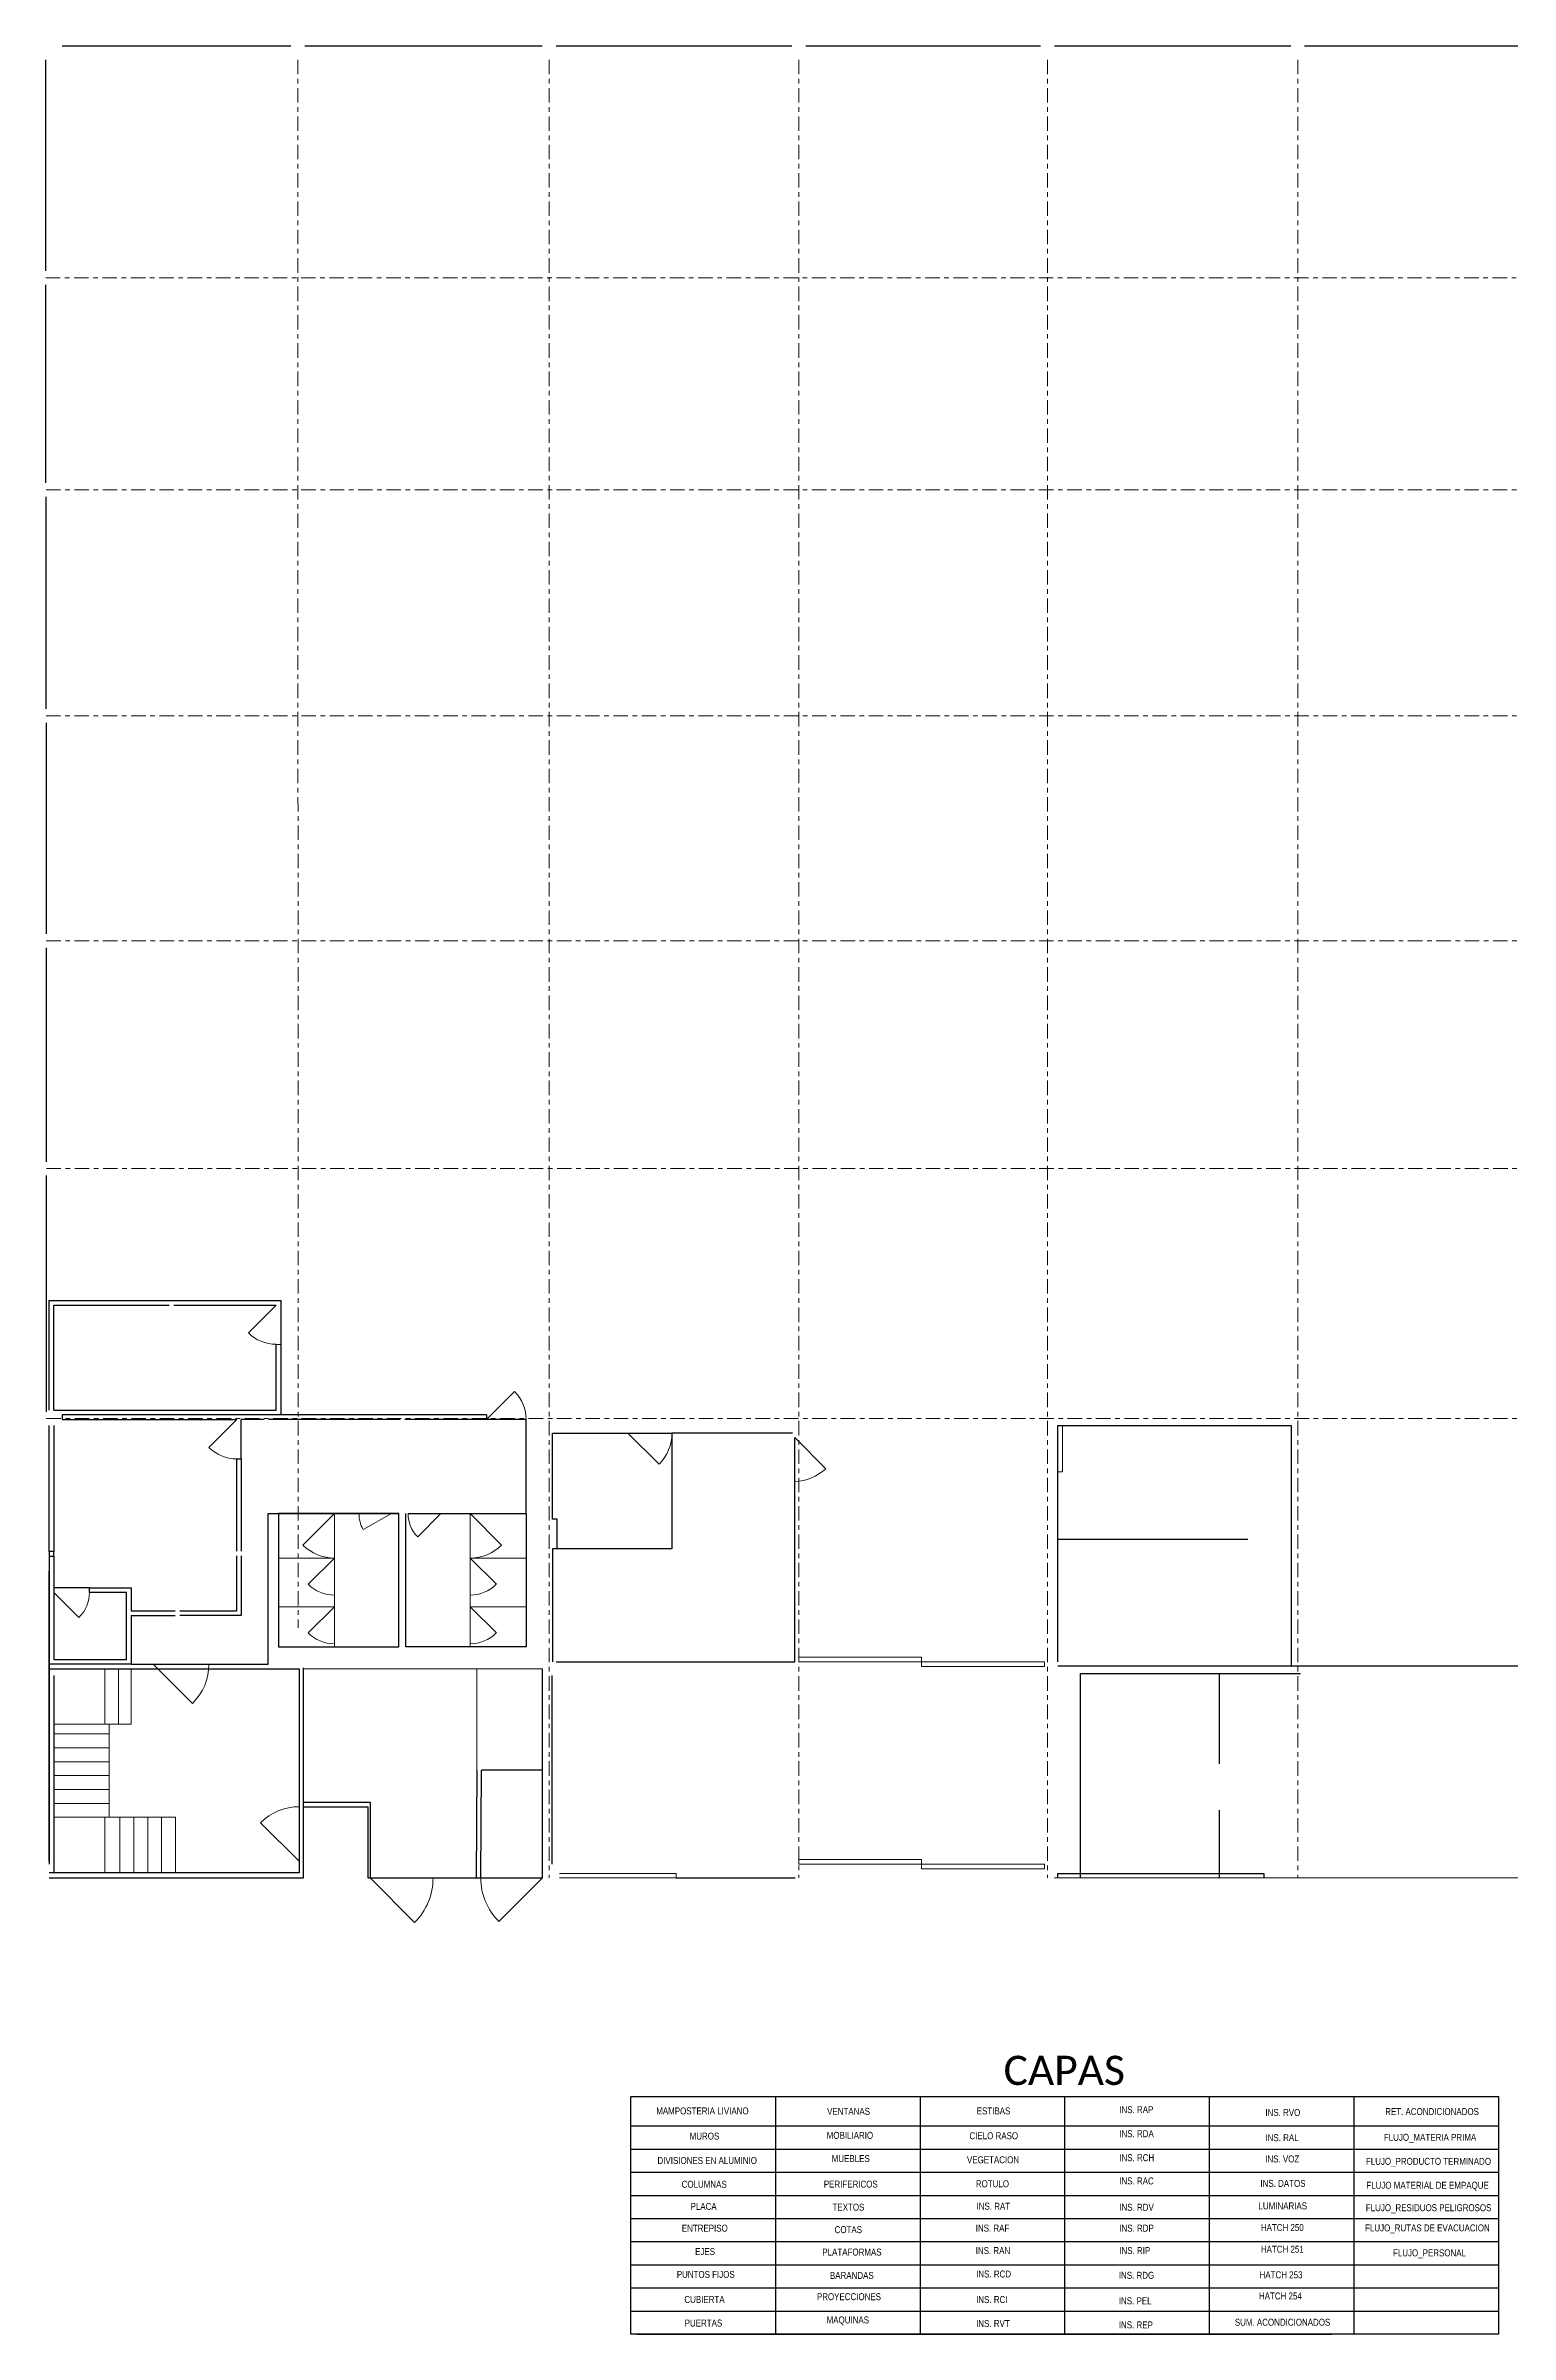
# Model space of a CAD drawing. Header units: inches. Extents: x 0 to 54.5, y -9.9 to 39.6.
# Drawn here: x -0.01 to 31.61, y -9.85 to 39.57 of the extents above; entities that cross this region are included whole.
import ezdxf

# ---------------------------------------------------------------- set-up
doc = ezdxf.new("R2010")
doc.units = ezdxf.units.IN
doc.header["$LTSCALE"] = 0.25
doc.header["$MEASUREMENT"] = 0
for name, pattern in [('CENTER', [2, 1.25, -0.25, 0.25, -0.25]), ('DASHDOT2', [0.5, 0.25, -0.125, 0, -0.125]), ('HIDDEN', [0.375, 0.25, -0.125])]:
    doc.linetypes.add(name, pattern=pattern)
for name, color, linetype, lineweight in [('BARANDAS', 4, 'Continuous', 15), ('CIELO RASO', 4, 'Continuous', 15), ('COLUMNA', 1, 'Continuous', 15), ('CUBIERTA', 1, 'Continuous', 15), ('DIVISIONES EN ALUMINIO', 8, 'Continuous', 15), ('EJES', 1, 'CENTER', 15), ('ENTREPISO', 53, 'Continuous', 15), ('ESTIBAS', 40, 'Continuous', 15), ('FLUJO_MATERIA PRIMA', 150, 'Continuous', 15), ('FLUJO_MATERIAL DE EMPAQUE', 51, 'Continuous', 15), ('FLUJO_PERSONAL', 200, 'Continuous', 15), ('FLUJO_PRODUCTO TERMINADO', 12, 'Continuous', 15), ('FLUJO_RESIDUOS PELIGROSOS', 220, 'Continuous', 15), ('FLUJOS_RUTAS DE EVACUACION', 80, 'Continuous', 15), ('HATCH 250', 250, 'Continuous', 15), ('HATCH 251', 251, 'Continuous', 15), ('HATCH 253', 253, 'Continuous', 15), ('HATCH 254', 254, 'Continuous', 15), ('INS. DATOS', 160, 'FENCELINE1', 15), ('INS. PEL', 40, 'DASHDOT2', 15), ('INS. RAL', 7, 'Continuous', 15), ('INS. RAN', 7, 'Continuous', 15), ('INS. RAT', 7, 'Continuous', 15), ('INS. RDA', 4, 'Continuous', 15), ('INS. RDP', 7, 'Continuous', 15), ('INS. REP', 252, 'Continuous', 15), ('INS. RIP', 7, 'Continuous', 15), ('INS. VOZ', 90, 'FENCELINE1', 15), ('LUMINARIAS', 203, 'Continuous', 15), ('MAMPOSTERIA LIVIANA', 5, 'Continuous', 15), ('MAQUINAS', 140, 'Continuous', 15), ('MOBILIARIO', 8, 'Continuous', 15), ('MUEBLES', 8, 'Continuous', 15), ('MUROS', 164, 'Continuous', 15), ('PERIFERICOS', 7, 'Continuous', 15), ('PLACA', 6, 'Continuous', 15), ('PLATAFORMA', 252, 'Continuous', 15), ('PROYECCIONES', 8, 'HIDDEN', 15), ('PUERTAS', 2, 'Continuous', 15), ('PUNTO FIJO', 3, 'Continuous', 15), ('RET. ACONDICIONADOS', 240, 'Continuous', 15), ('ROTULO', 7, 'Continuous', 15), ('SUM. ACONDICIONADOS', 150, 'Continuous', 15), ('TEXTOS', 7, 'Continuous', 15), ('VEGETACION', 3, 'Continuous', 15), ('VENTANAS', 2, 'Continuous', 15)]:
    doc.layers.add(name, color=color, linetype=linetype, lineweight=lineweight)
doc.layers.add('Columnas', color=10, linetype='Continuous')
doc.layers.add('Muro Estructural', color=174, linetype='Continuous')
doc.layers.add('COTAS', color=7, linetype='Continuous', lineweight=15, transparency=0.6)
for name, color, linetype, lineweight, true_color in [('INS. RAC', 7, 'Continuous', 15, 0xd4cda3), ('INS. RAF', 7, 'Continuous', 15, 0xc6cd6e), ('INS. RAP', 7, 'Continuous', 15, 0x59704d), ('INS. RCD', 7, 'Continuous', 15, 0xaa891c), ('INS. RCH', 7, 'Continuous', 15, 0xa0b093), ('INS. RCI', 7, 'Continuous', 15, 0xd40000), ('INS. RDG', 7, 'Continuous', 15, 0xac9a15), ('INS. RDV', 7, 'Continuous', 15, 0x959595), ('INS. RVO', 7, 'Continuous', 15, 0xff8e59), ('INS. RVT', 7, 'Continuous', 15, 0x8e8589)]:
    doc.layers.add(name, color=color, linetype=linetype, lineweight=lineweight, true_color=true_color)
doc.styles.add('Arial', font='arial.ttf')
doc.linetypes.add('FENCELINE1', pattern='A,0.25,-0.1,[133,ltypeshp.shx,S=0.1,R=0,X=-0.1,Y=0],-0.1,1', length=1.45)

msp = doc.modelspace()

# ---------------------------------------------------------------- linework, layer by layer
for p, q in [((15.741, -4.716), (15.741, -9.854)), ((18.864, -4.716), (18.864, -9.854)), ((21.986, -4.716), (21.986, -9.854)), ((25.108, -4.716), (25.108, -9.854)), ((28.23, -4.716), (28.23, -9.854)), ((12.619, -5.354), (31.353, -5.354)), ((12.619, -5.854), (31.353, -5.854)), ((12.619, -6.354), (31.353, -6.354)), ((12.619, -6.854), (31.353, -6.854)), ((12.619, -7.354), (31.353, -7.354)), ((12.619, -7.854), (31.353, -7.854)), ((12.619, -8.354), (31.353, -8.354)), ((12.619, -8.854), (31.353, -8.854)), ((12.619, -9.354), (31.353, -9.354)), ((12.747, -9.854), (27.747, -9.854))]:
    msp.add_line(p, q)
msp.add_lwpolyline([(12.619, -4.716), (31.353, -4.716), (31.353, -9.854), (12.619, -9.854)], close=True)
at = {"layer": 'Columnas'}
for p, q in [((0.16, 7.049), (0.06, 7.049)), ((0.06, 7.049), (0.06, 6.949)), ((0.06, 6.949), (0.16, 6.949)), ((0.16, 6.949), (0.16, 7.049))]:
    msp.add_line(p, q, dxfattribs=at)
at = {"layer": 'DIVISIONES EN ALUMINIO'}
for p, q in [((9.295, 2.33), (9.295, 4.52)), ((22.328, 4.414), (22.328, 0.014))]:
    msp.add_line(p, q, dxfattribs=at)
at = {"layer": 'EJES'}
for p, q in [((5.428, 39.27), (5.44, 5.4)), ((10.858, 39.27), (10.858, 0)), ((16.248, 39.27), (16.248, 0)), ((21.618, 39.27), (21.618, 0)), ((27.018, 39.27), (27.018, 0.014)), ((-0.012, 34.56), (48.608, 34.56)), ((-0.007, 29.98), (48.608, 29.98)), ((-0.005, 25.1), (48.608, 25.1)), ((-0.002, 20.24), (48.608, 20.24)), ((0.002, 15.32), (48.612, 15.32)), ((0, 9.92), (48.62, 9.92))]:
    msp.add_line(p, q, dxfattribs=at)
at = {"layer": 'MOBILIARIO'}
for p, q in [((5.01, 7.869), (6.22, 7.869)), ((6.22, 7.869), (6.22, 6.909)), ((10.36, 7.869), (9.15, 7.869)), ((9.15, 7.869), (9.15, 6.909)), ((6.22, 6.909), (5.01, 6.909)), ((6.22, 6.909), (6.22, 5.859)), ((9.15, 6.909), (9.15, 5.859)), ((9.15, 6.909), (10.36, 6.909)), ((6.22, 5.859), (5.01, 5.859)), ((6.22, 5.859), (6.22, 4.989)), ((9.15, 5.859), (9.15, 4.989)), ((9.15, 5.859), (10.36, 5.859))]:
    msp.add_line(p, q, dxfattribs=at)
at = {"layer": 'Muro Estructural'}
for p, q in [((0.341, 39.57), (5.278, 39.57)), ((5.578, 39.57), (10.708, 39.57)), ((11.008, 39.57), (16.098, 39.57)), ((16.398, 39.57), (21.468, 39.57)), ((21.768, 39.57), (26.868, 39.57)), ((27.168, 39.57), (32.258, 39.57)), ((-0.012, 34.71), (-0.012, 39.27)), ((-0.012, 30.13), (-0.012, 34.41)), ((-0.008, 29.83), (-0.008, 25.25)), ((-0.004, 24.95), (-0.004, 20.39)), ((0, 20.09), (0, 15.47)), ((0, 15.17), (0, 10.07)), ((0.06, 10.1), (0.06, 12.47)), ((0.06, 12.47), (5.06, 12.47)), ((0.16, 12.37), (2.65, 12.37)), ((0.16, 10.1), (0.16, 12.37)), ((2.75, 12.37), (4.96, 12.37)), ((5.06, 12.47), (5.06, 10)), ((4.96, 10.1), (4.96, 11.526)), ((4.96, 11.526), (5.06, 11.52)), ((0.16, 10.1), (4.96, 10.1)), ((5.06, 10), (0.34, 10)), ((0.34, 10), (0.34, 9.9)), ((0.34, 9.9), (4.11, 9.9)), ((4.7, 9.9), (4.21, 9.9)), ((4.21, 9.05), (4.21, 9.9)), ((7.64, 9.9), (4.8, 9.9)), ((9.5, 10), (5.06, 10)), ((9.5, 9.9), (7.74, 9.9)), ((9.5, 10), (9.5, 9.9)), ((10.36, 9.9), (9.5, 9.9)), ((10.36, 7.869), (10.36, 9.9)), ((0.06, 7.049), (0.06, 9.77)), ((0.16, 9.77), (0.16, 7.049)), ((10.928, 7.75), (10.928, 9.61)), ((10.928, 9.61), (12.558, 9.61)), ((12.558, 9.61), (13.508, 9.61)), ((16.108, 9.61), (13.508, 9.61)), ((13.508, 9.61), (13.508, 7.11)), ((16.158, 8.56), (16.158, 9.51)), ((21.84, 7.42), (21.84, 9.77)), ((21.84, 9.77), (26.88, 9.77)), ((26.88, 9.77), (26.88, 4.561)), ((4.11, 7.059), (4.11, 9.05)), ((4.11, 9.05), (4.21, 9.05)), ((4.21, 9.05), (4.21, 7.059)), ((16.158, 4.67), (16.158, 8.56)), ((4.79, 4.619), (4.79, 7.869)), ((4.79, 7.869), (6.75, 7.869)), ((7.61, 7.869), (5.01, 7.869)), ((5.01, 7.869), (5.01, 4.989)), ((6.75, 7.869), (7.45, 7.869)), ((7.45, 7.869), (7.61, 7.869)), ((7.61, 4.989), (7.61, 7.869)), ((7.76, 4.989), (7.76, 7.869)), ((7.81, 7.869), (8.52, 7.869)), ((8.52, 7.869), (10.36, 7.869)), ((10.36, 7.869), (10.36, 4.989)), ((11.028, 7.75), (10.928, 7.75)), ((11.028, 7.11), (11.028, 7.75)), ((21.84, 7.32), (21.84, 7.42)), ((0.16, 6.949), (0.16, 6.269)), ((4.11, 5.769), (4.11, 6.959)), ((4.21, 6.959), (4.21, 5.669)), ((13.508, 7.11), (10.928, 7.11)), ((10.928, 7.11), (10.928, 4.67)), ((21.84, 4.67), (21.84, 7.32)), ((21.84, 7.32), (25.94, 7.32)), ((0.06, 4.299), (0.06, 6.629)), ((0.16, 6.269), (0.16, 4.719)), ((0.93, 6.269), (0.16, 6.269)), ((0.93, 6.169), (0.93, 6.269)), ((0.93, 6.269), (1.83, 6.269)), ((1.73, 6.169), (0.93, 6.169)), ((1.73, 4.719), (1.73, 6.169)), ((1.83, 6.269), (1.83, 5.769)), ((1.83, 5.769), (2.78, 5.769)), ((1.83, 5.669), (2.78, 5.669)), ((1.83, 5.669), (1.83, 4.619)), ((2.88, 5.769), (4.11, 5.769)), ((4.21, 5.669), (2.88, 5.669)), ((5.01, 4.989), (7.61, 4.989)), ((10.36, 4.989), (7.76, 4.989)), ((1.83, 4.619), (0.06, 4.619)), ((0.077, 4.52), (5.46, 4.52)), ((0.16, 4.719), (1.73, 4.719)), ((1.83, 4.619), (2.31, 4.619)), ((2.31, 4.619), (3.51, 4.619)), ((3.51, 4.619), (4.79, 4.619)), ((5.46, 4.52), (5.46, 1.54)), ((5.55, 1.64), (5.55, 4.54)), ((5.55, 0), (5.55, 4.522)), ((5.55, 4.522), (10.71, 4.52)), ((10.71, 2.33), (10.71, 4.52)), ((11.01, 4.67), (16.158, 4.67)), ((46.67, 4.574), (21.84, 4.574)), ((0.06, 0.36), (0.06, 4.37)), ((0.16, 4.37), (0.16, 0.11)), ((10.918, 0.3), (10.918, 4.37)), ((22.328, 0.014), (22.328, 4.414)), ((22.328, 4.414), (27.078, 4.414)), ((25.328, 2.465), (25.328, 4.414)), ((9.295, 2.33), (9.28, 0)), ((9.38, 0), (9.395, 2.33)), ((10.71, 2.33), (9.395, 2.33)), ((10.71, 0), (10.71, 2.33)), ((5.46, 1.54), (5.46, 0.11)), ((5.55, 1.54), (5.55, 1.64)), ((5.55, 1.64), (6.99, 1.64)), ((5.55, 1.54), (6.94, 1.54)), ((6.94, 1.54), (6.94, 0.09)), ((6.99, 1.64), (6.99, 0)), ((25.328, 0.014), (25.328, 1.466)), ((5.46, 0.11), (0.06, 0.11)), ((0.06, 0), (5.55, 0)), ((6.94, 0.09), (6.94, 0)), ((6.94, 0), (8.3, 0)), ((8.3, 0), (9.28, 0)), ((9.28, 0), (9.38, 0)), ((9.38, 0), (10.71, 0)), ((13.6, 0), (16.17, 0)), ((21.77, 0), (31.86, 0.014)), ((21.84, 0), (21.84, 0.1)), ((21.84, 0.1), (26.288, 0.1)), ((26.288, 0.1), (26.288, 0.014))]:
    msp.add_line(p, q, dxfattribs=at)
msp.add_lwpolyline([(0.06, 6.949), (0.06, 0.3)], dxfattribs=at)
at = {"layer": 'PUERTAS'}
for p, q in [((4.96, 12.37), (4.363, 11.774)), ((9.5, 9.9), (10.108, 10.509)), ((4.11, 9.9), (3.509, 9.299)), ((12.558, 9.61), (13.23, 8.939)), ((16.158, 9.51), (16.83, 8.839)), ((21.84, 9.77), (21.84, 8.77)), ((21.94, 9.77), (21.84, 9.77)), ((21.94, 8.77), (21.94, 9.77)), ((21.84, 8.77), (21.94, 8.77)), ((6.22, 7.869), (5.541, 7.19)), ((7.45, 7.869), (6.84, 7.526)), ((8.52, 7.869), (8.018, 7.366)), ((9.15, 7.869), (9.829, 7.19)), ((6.22, 6.909), (5.654, 6.343)), ((9.15, 6.909), (9.716, 6.343)), ((0.16, 6.169), (0.704, 5.624)), ((6.22, 5.859), (5.654, 5.293)), ((9.15, 5.859), (9.716, 5.293)), ((2.31, 4.619), (3.159, 3.77)), ((18.898, 4.77), (16.248, 4.77)), ((16.248, 4.77), (16.248, 4.67)), ((16.248, 4.67), (18.898, 4.67)), ((18.898, 4.67), (18.898, 4.77)), ((18.898, 4.67), (21.548, 4.67)), ((18.898, 4.57), (18.898, 4.67)), ((21.548, 4.57), (18.898, 4.57)), ((21.548, 4.67), (21.548, 4.57)), ((5.46, 0.36), (4.626, 1.194)), ((6.99, 0), (7.952, -0.962)), ((10.71, 0), (9.77, -0.94)), ((13.6, 0.1), (11.08, 0.1)), ((11.08, 0), (13.6, 0)), ((13.6, 0), (13.6, 0.1)), ((18.898, 0.4), (16.248, 0.4)), ((16.248, 0.4), (16.248, 0.3)), ((16.248, 0.3), (18.898, 0.3)), ((18.898, 0.3), (18.898, 0.4)), ((18.898, 0.3), (21.548, 0.3)), ((18.898, 0.2), (18.898, 0.3)), ((21.548, 0.2), (18.898, 0.2)), ((21.548, 0.3), (21.548, 0.2))]:
    msp.add_line(p, q, dxfattribs=at)
for centre, radius, start, end in [((4.96, 12.37), 0.844, 225, 270), ((9.5, 9.9), 0.86, 0, 45), ((12.558, 9.61), 0.95, 315, 0), ((4.11, 9.9), 0.85, 225, 270), ((16.117, 9.61), 1.05, 272.2512, 312.7488), ((7.45, 7.869), 0.7, 180, 209.3175), ((8.52, 7.869), 0.71, 180, 225), ((6.22, 7.869), 0.96, 225, 270), ((9.15, 7.869), 0.96, 270, 315), ((0.16, 6.169), 0.77, 315.0027, 0), ((6.22, 6.909), 0.8, 225, 270), ((9.15, 6.909), 0.8, 270, 315), ((6.22, 5.859), 0.8, 225, 270), ((9.15, 5.859), 0.8, 270, 315), ((2.31, 4.619), 1.2, 315, 0), ((5.46, 0.36), 1.18, 90, 135), ((6.99, 0), 1.36, 315, 0), ((10.71, 0), 1.33, 180, 225)]:
    msp.add_arc(centre, radius, start, end, dxfattribs=at)
at = {"layer": 'PUNTO FIJO'}
for p, q in [((1.261, 3.32), (1.261, 4.52)), ((1.261, 4.52), (1.561, 4.52)), ((1.561, 4.52), (1.561, 3.32)), ((1.83, 4.52), (1.561, 4.52)), ((1.83, 3.32), (1.83, 4.52)), ((0.16, 3.32), (1.83, 3.32)), ((0.16, 3.32), (0.16, 3.11)), ((0.16, 2.81), (0.16, 3.11)), ((0.16, 3.11), (1.36, 3.11)), ((0.16, 3.11), (0.16, 1.31)), ((1.36, 1.31), (1.36, 3.32)), ((1.36, 3.11), (1.36, 3.32)), ((1.36, 2.81), (0.16, 2.81)), ((0.16, 2.21), (0.16, 2.51)), ((0.16, 2.51), (1.36, 2.51)), ((1.36, 2.51), (1.36, 2.81)), ((1.36, 2.21), (0.16, 2.21)), ((1.36, 1.91), (1.36, 2.21)), ((0.16, 1.61), (0.16, 1.91)), ((0.16, 1.91), (1.36, 1.91)), ((1.36, 1.61), (0.16, 1.61)), ((1.36, 1.31), (1.36, 1.61)), ((1.36, 1.31), (0.16, 1.31)), ((1.26, 1.31), (2.79, 1.31)), ((1.59, 1.31), (1.26, 1.31)), ((1.26, 1.31), (1.26, 0.11)), ((1.59, 0.11), (1.59, 1.31)), ((2.19, 1.31), (1.89, 1.31)), ((1.89, 1.31), (1.89, 0.11)), ((2.19, 0.11), (2.19, 1.31)), ((2.79, 1.31), (2.49, 1.31)), ((2.49, 1.31), (2.49, 0.11)), ((2.79, 1.31), (2.79, 0.11)), ((1.26, 0.11), (2.79, 0.11)), ((1.89, 0.11), (1.59, 0.11)), ((2.49, 0.11), (2.19, 0.11))]:
    msp.add_line(p, q, dxfattribs=at)

# ---------------------------------------------------------------- texts
at = {"layer": 'BARANDAS', "insert": (16.919, -8.509), "char_height": 0.15, "width": 20.91683, "attachment_point": 1, "style": 'Arial'}
msp.add_mtext('{\\fArial Narrow|b0|i0|c0|p34;BARANDAS}', dxfattribs=at)
at = {"layer": 'CIELO RASO', "insert": (19.931, -5.492), "char_height": 0.15, "width": 20.91683, "attachment_point": 1, "style": 'Arial'}
msp.add_mtext('{\\fArial Narrow|b0|i0|c0|p34;CIELO RASO}', dxfattribs=at)
at = {"layer": 'COLUMNA', "insert": (13.717, -6.54), "char_height": 0.15, "width": 20.91683, "attachment_point": 1, "style": 'Arial'}
msp.add_mtext('{\\fArial Narrow|b0|i0|c0|p34;COLUMNAS}', dxfattribs=at)
at = {"layer": 'COTAS', "insert": (17.02, -7.52), "char_height": 0.15, "width": 20.91683, "attachment_point": 1, "style": 'Arial'}
msp.add_mtext('{\\fArial Narrow|b0|i0|c0|p34;COTAS}', dxfattribs=at)
at = {"layer": 'CUBIERTA', "insert": (13.776, -9.028), "char_height": 0.15, "width": 20.91683, "attachment_point": 1, "style": 'Arial'}
msp.add_mtext('{\\fArial Narrow|b0|i0|c0|p34;CUBIERTA}', dxfattribs=at)
at = {"layer": 'DIVISIONES EN ALUMINIO', "insert": (13.195, -6.026), "char_height": 0.15, "width": 20.91683, "attachment_point": 1, "style": 'Arial'}
msp.add_mtext('{\\fArial Narrow|b0|i0|c0|p34;DIVISIONES EN ALUMINIO}', dxfattribs=at)
at = {"layer": 'EJES', "insert": (14.008, -7.993), "char_height": 0.15, "width": 20.91683, "attachment_point": 1, "style": 'Arial'}
msp.add_mtext('{\\fArial Narrow|b0|i0|c0|p34;EJES}', dxfattribs=at)
at = {"layer": 'ENTREPISO', "insert": (13.72, -7.489), "char_height": 0.15, "width": 20.91683, "attachment_point": 1, "style": 'Arial'}
msp.add_mtext('{\\fArial Narrow|b0|i0|c0|p34;ENTREPISO}', dxfattribs=at)
at = {"layer": 'ESTIBAS', "insert": (20.088, -4.956), "char_height": 0.15, "width": 20.91683, "attachment_point": 1, "style": 'Arial'}
msp.add_mtext('{\\fArial Narrow|b0|i0|c0|p34;ESTIBAS}', dxfattribs=at)
at = {"layer": 'FLUJO_MATERIA PRIMA', "insert": (28.878, -5.526), "char_height": 0.15, "width": 20.91683, "attachment_point": 1, "style": 'Arial'}
msp.add_mtext('{\\fArial Narrow|b0|i0|c0|p34;FLUJO_MATERIA PRIMA}', dxfattribs=at)
at = {"layer": 'FLUJO_MATERIAL DE EMPAQUE', "insert": (28.5, -6.561), "char_height": 0.15, "width": 20.91683, "attachment_point": 1, "style": 'Arial'}
msp.add_mtext('{\\fArial Narrow|b0|i0|c0|p34;FLUJO MATERIAL DE EMPAQUE}', dxfattribs=at)
at = {"layer": 'FLUJO_PERSONAL', "insert": (29.076, -8.021), "char_height": 0.15, "width": 20.91683, "attachment_point": 1, "style": 'Arial'}
msp.add_mtext('{\\fArial Narrow|b0|i0|c0|p34;FLUJO_PERSONAL}', dxfattribs=at)
at = {"layer": 'FLUJO_PRODUCTO TERMINADO', "insert": (28.491, -6.045), "char_height": 0.15, "width": 20.91683, "attachment_point": 1, "style": 'Arial'}
msp.add_mtext('{\\fArial Narrow|b0|i0|c0|p34;FLUJO_PRODUCTO TERMINADO}', dxfattribs=at)
at = {"layer": 'FLUJO_RESIDUOS PELIGROSOS', "insert": (28.489, -7.046), "char_height": 0.15, "width": 20.91683, "attachment_point": 1, "style": 'Arial'}
msp.add_mtext('{\\fArial Narrow|b0|i0|c0|p34;FLUJO_RESIDUOS PELIGROSOS}', dxfattribs=at)
at = {"layer": 'FLUJOS_RUTAS DE EVACUACION', "insert": (28.473, -7.482), "char_height": 0.15, "width": 20.91683, "attachment_point": 1, "style": 'Arial'}
msp.add_mtext('{\\fArial Narrow|b0|i0|c0|p34;FLUJO_RUTAS DE EVACUACION}', dxfattribs=at)
at = {"layer": 'HATCH 250', "insert": (26.223, -7.475), "char_height": 0.15, "width": 20.91683, "attachment_point": 1, "style": 'Arial'}
msp.add_mtext('{\\fArial Narrow|b0|i0|c0|p34;HATCH 250}', dxfattribs=at)
at = {"layer": 'HATCH 251', "insert": (26.223, -7.943), "char_height": 0.15, "width": 20.91683, "attachment_point": 1, "style": 'Arial'}
msp.add_mtext('{\\fArial Narrow|b0|i0|c0|p34;HATCH 251}', dxfattribs=at)
at = {"layer": 'HATCH 253', "insert": (26.195, -8.495), "char_height": 0.15, "width": 20.91683, "attachment_point": 1, "style": 'Arial'}
msp.add_mtext('{\\fArial Narrow|b0|i0|c0|p34;HATCH 253}', dxfattribs=at)
at = {"layer": 'HATCH 254', "insert": (26.181, -8.952), "char_height": 0.15, "width": 20.91683, "attachment_point": 1, "style": 'Arial'}
msp.add_mtext('{\\fArial Narrow|b0|i0|c0|p34;HATCH 254}', dxfattribs=at)
at = {"layer": 'INS. DATOS', "insert": (26.213, -6.521), "char_height": 0.15, "width": 20.91683, "attachment_point": 1, "style": 'Arial'}
msp.add_mtext('{\\fArial Narrow|b0|i0|c0|p34;INS. DATOS}', dxfattribs=at)
at = {"layer": 'INS. PEL', "insert": (23.156, -9.058), "char_height": 0.15, "width": 20.91683, "attachment_point": 1, "style": 'Arial'}
msp.add_mtext('{\\fArial Narrow|b0|i0|c0|p34;INS. PEL}', dxfattribs=at)
at = {"layer": 'INS. RAC', "insert": (23.166, -6.468), "char_height": 0.15, "width": 20.91683, "attachment_point": 1, "style": 'Arial'}
msp.add_mtext('{\\fArial Narrow|b0|i0|c0|p34;INS. RAC}', dxfattribs=at)
at = {"layer": 'INS. RAF', "insert": (20.066, -7.487), "char_height": 0.15, "width": 20.91683, "attachment_point": 1, "style": 'Arial'}
msp.add_mtext('{\\fArial Narrow|b0|i0|c0|p34;INS. RAF}', dxfattribs=at)
at = {"layer": 'INS. RAL', "insert": (26.322, -5.534), "char_height": 0.15, "width": 20.91683, "attachment_point": 1, "style": 'Arial'}
msp.add_mtext('{\\fArial Narrow|b0|i0|c0|p34;INS. RAL}', dxfattribs=at)
at = {"layer": 'INS. RAN', "insert": (20.066, -7.972), "char_height": 0.15, "width": 20.91683, "attachment_point": 1, "style": 'Arial'}
msp.add_mtext('{\\fArial Narrow|b0|i0|c0|p34;INS. RAN}', dxfattribs=at)
at = {"layer": 'INS. RAP', "insert": (23.166, -4.929), "char_height": 0.15, "width": 20.91683, "attachment_point": 1, "style": 'Arial'}
msp.add_mtext('{\\fArial Narrow|b0|i0|c0|p34;INS. RAP}', dxfattribs=at)
at = {"layer": 'INS. RAT', "insert": (20.084, -7.014), "char_height": 0.15, "width": 20.91683, "attachment_point": 1, "style": 'Arial'}
msp.add_mtext('{\\fArial Narrow|b0|i0|c0|p34;INS. RAT}', dxfattribs=at)
at = {"layer": 'INS. RCD', "insert": (20.075, -8.478), "char_height": 0.15, "width": 20.91683, "attachment_point": 1, "style": 'Arial'}
msp.add_mtext('{\\fArial Narrow|b0|i0|c0|p34;INS. RCD}', dxfattribs=at)
at = {"layer": 'INS. RCH', "insert": (23.166, -5.966), "char_height": 0.15, "width": 20.91683, "attachment_point": 1, "style": 'Arial'}
msp.add_mtext('{\\fArial Narrow|b0|i0|c0|p34;INS. RCH}', dxfattribs=at)
at = {"layer": 'INS. RCI', "insert": (20.075, -9.03), "char_height": 0.15, "width": 20.91683, "attachment_point": 1, "style": 'Arial'}
msp.add_mtext('{\\fArial Narrow|b0|i0|c0|p34;INS. RCI}', dxfattribs=at)
at = {"layer": 'INS. RDA', "insert": (23.166, -5.448), "char_height": 0.15, "width": 20.91683, "attachment_point": 1, "style": 'Arial'}
msp.add_mtext('{\\fArial Narrow|b0|i0|c0|p34;INS. RDA}', dxfattribs=at)
at = {"layer": 'INS. RDG', "insert": (23.156, -8.506), "char_height": 0.15, "width": 20.91683, "attachment_point": 1, "style": 'Arial'}
msp.add_mtext('{\\fArial Narrow|b0|i0|c0|p34;INS. RDG}', dxfattribs=at)
at = {"layer": 'INS. RDP', "insert": (23.166, -7.488), "char_height": 0.15, "width": 20.91683, "attachment_point": 1, "style": 'Arial'}
msp.add_mtext('{\\fArial Narrow|b0|i0|c0|p34;INS. RDP}', dxfattribs=at)
at = {"layer": 'INS. RDV', "insert": (23.166, -7.037), "char_height": 0.15, "width": 20.91683, "attachment_point": 1, "style": 'Arial'}
msp.add_mtext('{\\fArial Narrow|b0|i0|c0|p34;INS. RDV}', dxfattribs=at)
at = {"layer": 'INS. REP', "insert": (23.156, -9.577), "char_height": 0.15, "width": 20.91683, "attachment_point": 1, "style": 'Arial'}
msp.add_mtext('{\\fArial Narrow|b0|i0|c0|p34;INS. REP}', dxfattribs=at)
at = {"layer": 'INS. RIP', "insert": (23.166, -7.972), "char_height": 0.15, "width": 20.91683, "attachment_point": 1, "style": 'Arial'}
msp.add_mtext('{\\fArial Narrow|b0|i0|c0|p34;INS. RIP}', dxfattribs=at)
at = {"layer": 'INS. RVO', "insert": (26.32, -4.99), "char_height": 0.15, "width": 20.91683, "attachment_point": 1, "style": 'Arial'}
msp.add_mtext('{\\fArial Narrow|b0|i0|c0|p34;INS. RVO}', dxfattribs=at)
at = {"layer": 'INS. RVT', "insert": (20.075, -9.548), "char_height": 0.15, "width": 20.91683, "attachment_point": 1, "style": 'Arial'}
msp.add_mtext('{\\fArial Narrow|b0|i0|c0|p34;INS. RVT}', dxfattribs=at)
at = {"layer": 'INS. VOZ', "insert": (26.317, -5.993), "char_height": 0.15, "width": 20.91683, "attachment_point": 1, "style": 'Arial'}
msp.add_mtext('{\\fArial Narrow|b0|i0|c0|p34;INS. VOZ}', dxfattribs=at)
at = {"layer": 'LUMINARIAS', "insert": (26.17, -7.007), "char_height": 0.15, "width": 20.91683, "attachment_point": 1, "style": 'Arial'}
msp.add_mtext('{\\fArial Narrow|b0|i0|c0|p34;LUMINARIAS}', dxfattribs=at)
at = {"layer": 'MAMPOSTERIA LIVIANA', "insert": (13.168, -4.956), "char_height": 0.15, "width": 20.91683, "attachment_point": 1, "style": 'Arial'}
msp.add_mtext('{\\fArial Narrow|b0|i0|c0|p34;MAMPOSTERIA LIVIANO}', dxfattribs=at)
at = {"layer": 'MAQUINAS', "insert": (16.846, -9.47), "char_height": 0.15, "width": 20.91683, "attachment_point": 1, "style": 'Arial'}
msp.add_mtext('{\\fArial Narrow|b0|i0|c0|p34;MAQUINAS}', dxfattribs=at)
at = {"layer": 'MOBILIARIO', "insert": (16.849, -5.483), "char_height": 0.15, "width": 20.91683, "attachment_point": 1, "style": 'Arial'}
msp.add_mtext('{\\fArial Narrow|b0|i0|c0|p34;MOBILIARIO}', dxfattribs=at)
at = {"layer": 'MUEBLES', "insert": (16.957, -5.985), "char_height": 0.15, "width": 20.91683, "attachment_point": 1, "style": 'Arial'}
msp.add_mtext('{\\fArial Narrow|b0|i0|c0|p34;MUEBLES}', dxfattribs=at)
at = {"layer": 'MUROS', "insert": (13.889, -5.5), "char_height": 0.15, "width": 20.91683, "attachment_point": 1, "style": 'Arial'}
msp.add_mtext('{\\fArial Narrow|b0|i0|c0|p34;MUROS}', dxfattribs=at)
at = {"layer": 'PERIFERICOS', "insert": (16.786, -6.536), "char_height": 0.15, "width": 20.91683, "attachment_point": 1, "style": 'Arial'}
msp.add_mtext('{\\fArial Narrow|b0|i0|c0|p34;PERIFERICOS}', dxfattribs=at)
at = {"layer": 'PLACA', "insert": (13.91, -7.018), "char_height": 0.15, "width": 20.91683, "attachment_point": 1, "style": 'Arial'}
msp.add_mtext('{\\fArial Narrow|b0|i0|c0|p34;PLACA}', dxfattribs=at)
at = {"layer": 'PLATAFORMA', "insert": (16.755, -8.004), "char_height": 0.15, "width": 20.91683, "attachment_point": 1, "style": 'Arial'}
msp.add_mtext('{\\fArial Narrow|b0|i0|c0|p34;PLATAFORMAS}', dxfattribs=at)
at = {"layer": 'PROYECCIONES', "insert": (16.637, -8.968), "char_height": 0.15, "width": 20.91683, "attachment_point": 1, "style": 'Arial'}
msp.add_mtext('{\\fArial Narrow|b0|i0|c0|p34;PROYECCIONES }', dxfattribs=at)
at = {"layer": 'PUERTAS', "insert": (13.782, -9.537), "char_height": 0.15, "width": 20.91683, "attachment_point": 1, "style": 'Arial'}
msp.add_mtext('{\\fArial Narrow|b0|i0|c0|p34;PUERTAS}', dxfattribs=at)
at = {"layer": 'PUNTO FIJO', "insert": (13.612, -8.487), "char_height": 0.15, "width": 20.91683, "attachment_point": 1, "style": 'Arial'}
msp.add_mtext('{\\fArial Narrow|b0|i0|c0|p34;PUNTOS FIJOS}', dxfattribs=at)
at = {"layer": 'RET. ACONDICIONADOS', "insert": (28.907, -4.97), "char_height": 0.15, "width": 20.91683, "attachment_point": 1, "style": 'Arial'}
msp.add_mtext('{\\fArial Narrow|b0|i0|c0|p34;RET. ACONDICIONADOS}', dxfattribs=at)
at = {"layer": 'ROTULO', "insert": (20.069, -6.529), "char_height": 0.15, "width": 20.91683, "attachment_point": 1, "style": 'Arial'}
msp.add_mtext('{\\fArial Narrow|b0|i0|c0|p34;ROTULO}', dxfattribs=at)
at = {"layer": 'SUM. ACONDICIONADOS', "insert": (25.66, -9.52), "char_height": 0.15, "width": 20.91683, "attachment_point": 1, "style": 'Arial'}
msp.add_mtext('{\\fArial Narrow|b0|i0|c0|p34;SUM. ACONDICIONADOS}', dxfattribs=at)
at = {"layer": 'TEXTOS', "insert": (20.669, -3.84), "char_height": 0.63, "width": 10.90142, "attachment_point": 1, "line_spacing_factor": 0.938532, "style": 'Arial'}
msp.add_mtext('{\\fCalibri|b0|i0|c0|p34;CAPAS}', dxfattribs=at)
at = {"layer": 'TEXTOS', "insert": (16.975, -7.035), "char_height": 0.15, "width": 20.91683, "attachment_point": 1, "style": 'Arial'}
msp.add_mtext('{\\fArial Narrow|b0|i0|c0|p34;TEXTOS}', dxfattribs=at)
at = {"layer": 'VEGETACION', "insert": (19.877, -6.012), "char_height": 0.15, "width": 20.91683, "attachment_point": 1, "style": 'Arial'}
msp.add_mtext('{\\fArial Narrow|b0|i0|c0|p34;VEGETACION}', dxfattribs=at)
at = {"layer": 'VENTANAS', "insert": (16.858, -4.965), "char_height": 0.15, "width": 20.91683, "attachment_point": 1, "style": 'Arial'}
msp.add_mtext('{\\fArial Narrow|b0|i0|c0|p34;VENTANAS}', dxfattribs=at)

doc.saveas('drawing.dxf')
